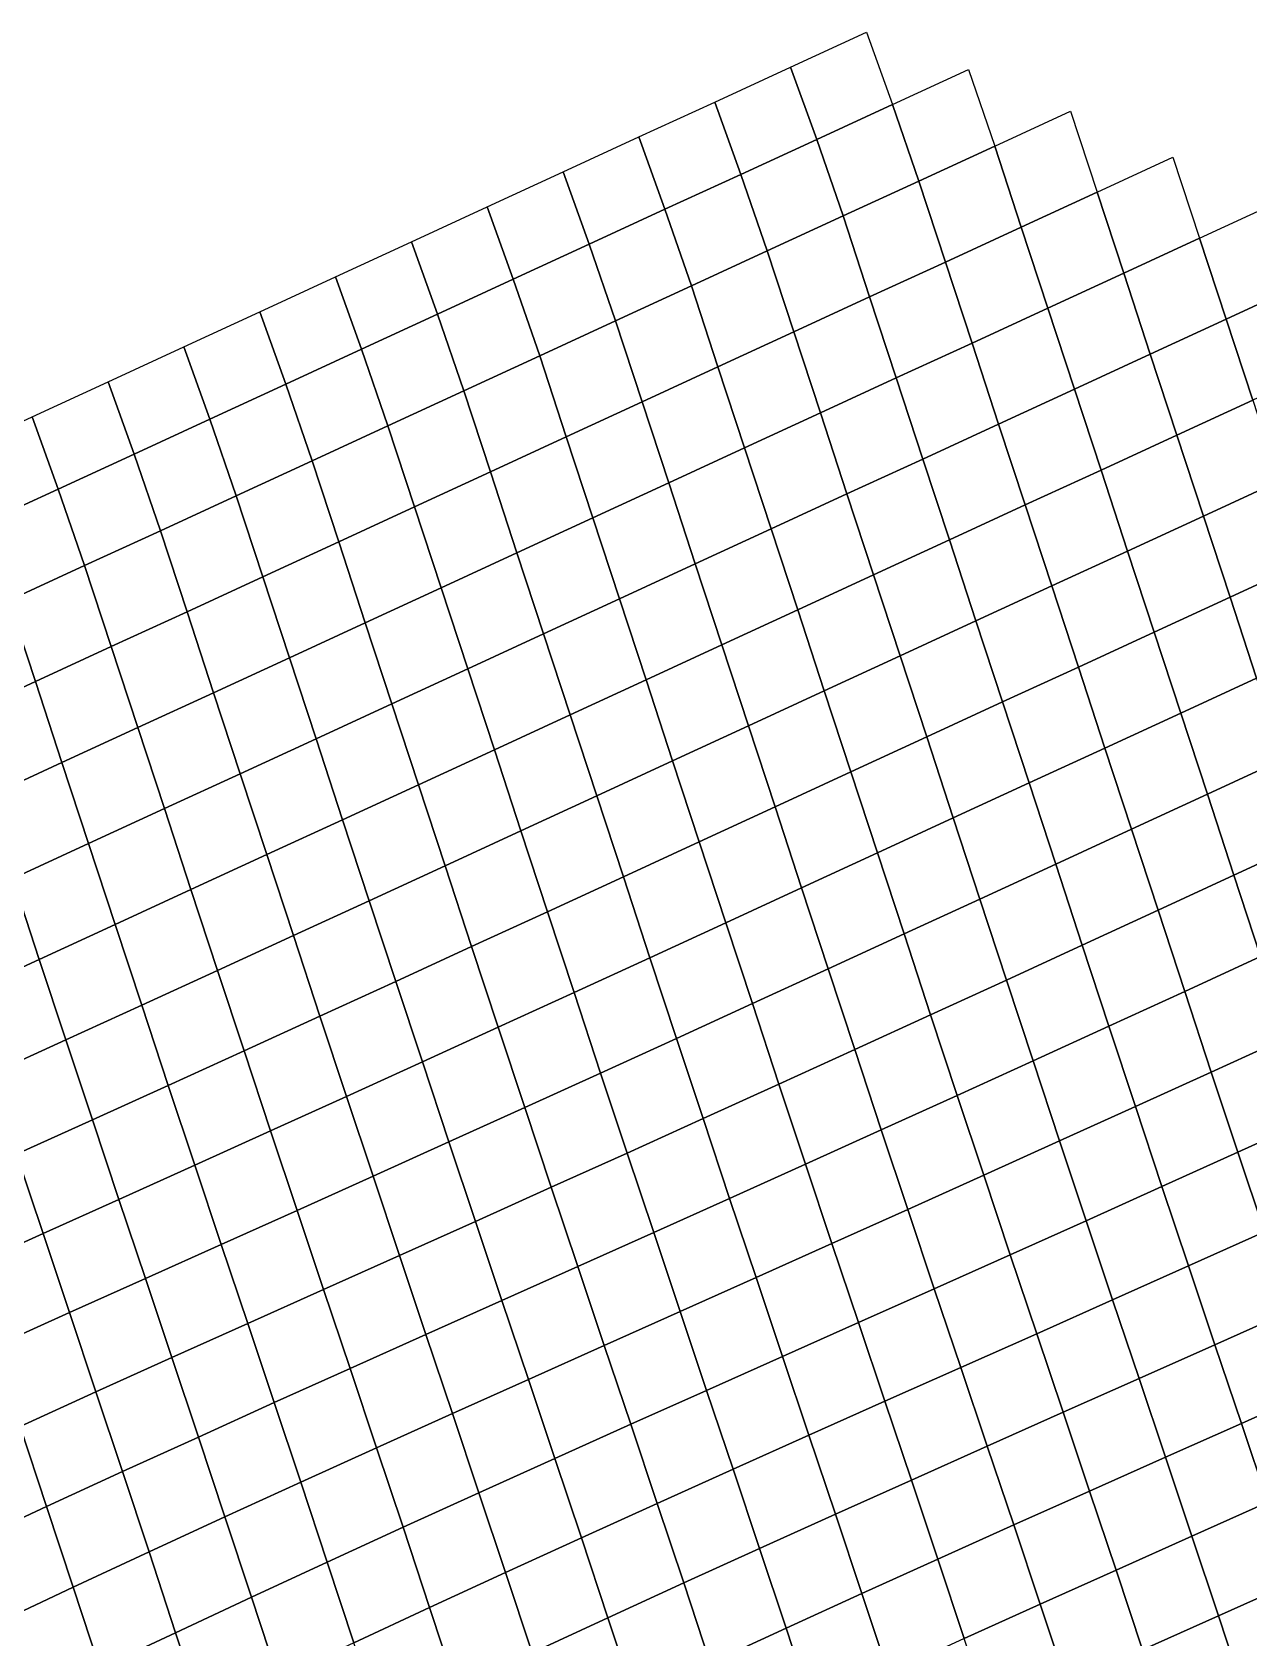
# Model space of a CAD drawing. Header units: metres. Extents: x -3.45 to 6.13, y -4.05 to 5.19.
# Drawn here: x -1.127 to 0.944, y 2.459 to 5.191 of the extents above; entities that cross this region are included whole.
import ezdxf

# ---------------------------------------------------------------- set-up
doc = ezdxf.new("R2010")
doc.units = ezdxf.units.M

msp = doc.modelspace()

# ---------------------------------------------------------------- linework, layer by layer
at = {"layer": 'A1'}
for points in [[(0.16386, 5.13109, -6.95353), (0.2929, 5.19051, -6.94866), (0.33734, 5.06755, -6.89358), (0.2083, 5.00813, -6.89846)], [(0.03483, 5.07157, -6.95851), (0.16386, 5.13109, -6.95353), (0.2083, 5.00813, -6.89846), (0.07927, 4.94861, -6.90344)], [(0.33734, 5.06755, -6.89358), (0.46637, 5.12707, -6.8886), (0.51121, 4.99671, -6.84273), (0.38218, 4.9372, -6.84771)], [(-0.09421, 5.01214, -6.96339), (0.03483, 5.07157, -6.95851), (0.07927, 4.94861, -6.90344), (-0.04977, 4.88918, -6.90831)], [(0.2083, 5.00813, -6.89846), (0.33734, 5.06755, -6.89358), (0.38218, 4.9372, -6.84771), (0.25314, 4.87777, -6.85258)], [(0.51121, 4.99671, -6.84273), (0.64025, 5.05614, -6.83785), (0.68548, 4.91839, -6.80118), (0.55644, 4.85897, -6.80605)], [(-0.22325, 4.95263, -6.96837), (-0.09421, 5.01214, -6.96339), (-0.04977, 4.88918, -6.90831), (-0.17881, 4.82967, -6.9133)], [(0.07927, 4.94861, -6.90344), (0.2083, 5.00813, -6.89846), (0.25314, 4.87777, -6.85258), (0.1241, 4.81826, -6.85757)], [(0.38218, 4.9372, -6.84771), (0.51121, 4.99671, -6.84273), (0.55644, 4.85897, -6.80605), (0.42741, 4.79945, -6.81104)], [(0.68548, 4.91839, -6.80118), (0.81452, 4.97791, -6.7962), (0.85975, 4.84016, -6.75953), (0.73072, 4.78065, -6.76451)], [(-0.35228, 4.8932, -6.97325), (-0.22325, 4.95263, -6.96837), (-0.17881, 4.82967, -6.9133), (-0.30784, 4.77024, -6.91817)], [(-0.04977, 4.88918, -6.90831), (0.07927, 4.94861, -6.90344), (0.1241, 4.81826, -6.85757), (-0.00494, 4.75883, -6.86244)], [(0.25314, 4.87777, -6.85258), (0.38218, 4.9372, -6.84771), (0.42741, 4.79945, -6.81104), (0.29837, 4.74002, -6.81591)], [(0.55644, 4.85897, -6.80605), (0.68548, 4.91839, -6.80118), (0.73072, 4.78065, -6.76451), (0.60168, 4.72122, -6.76938)], [(-0.48132, 4.83369, -6.97823), (-0.35228, 4.8932, -6.97325), (-0.30784, 4.77024, -6.91817), (-0.43688, 4.71073, -6.92315)], [(-0.17881, 4.82967, -6.9133), (-0.04977, 4.88918, -6.90831), (-0.00494, 4.75883, -6.86244), (-0.13397, 4.69932, -6.86742)], [(0.85975, 4.84016, -6.75953), (0.98879, 4.89959, -6.75465), (1.03402, 4.76184, -6.71798), (0.90499, 4.70232, -6.72296)], [(0.1241, 4.81826, -6.85757), (0.25314, 4.87777, -6.85258), (0.29837, 4.74002, -6.81591), (0.16934, 4.68051, -6.82089)], [(0.42741, 4.79945, -6.81104), (0.55644, 4.85897, -6.80605), (0.60168, 4.72122, -6.76938), (0.47264, 4.6617, -6.77436)], [(0.73072, 4.78065, -6.76451), (0.85975, 4.84016, -6.75953), (0.90499, 4.70232, -6.72296), (0.77595, 4.6429, -6.72784)], [(-0.61036, 4.77426, -6.9831), (-0.48132, 4.83369, -6.97823), (-0.43688, 4.71073, -6.92315), (-0.56592, 4.6513, -6.92803)], [(-0.30784, 4.77024, -6.91817), (-0.17881, 4.82967, -6.9133), (-0.13397, 4.69932, -6.86742), (-0.26301, 4.63989, -6.8723)], [(-0.00494, 4.75883, -6.86244), (0.1241, 4.81826, -6.85757), (0.16934, 4.68051, -6.82089), (0.0403, 4.62108, -6.82577)], [(0.29837, 4.74002, -6.81591), (0.42741, 4.79945, -6.81104), (0.47264, 4.6617, -6.77436), (0.3436, 4.60227, -6.77924)], [(0.60168, 4.72122, -6.76938), (0.73072, 4.78065, -6.76451), (0.77595, 4.6429, -6.72784), (0.64691, 4.58338, -6.73282)], [(-0.73939, 4.71474, -6.98809), (-0.61036, 4.77426, -6.9831), (-0.56592, 4.6513, -6.92803), (-0.69495, 4.59178, -6.93301)], [(-0.43688, 4.71073, -6.92315), (-0.30784, 4.77024, -6.91817), (-0.26301, 4.63989, -6.8723), (-0.39204, 4.58037, -6.87728)], [(-0.13397, 4.69932, -6.86742), (-0.00494, 4.75883, -6.86244), (0.0403, 4.62108, -6.82577), (-0.08874, 4.56157, -6.83075)], [(0.90499, 4.70232, -6.72296), (1.03402, 4.76184, -6.71798), (1.07925, 4.62409, -6.68131), (0.95022, 4.56458, -6.68629)], [(0.16934, 4.68051, -6.82089), (0.29837, 4.74002, -6.81591), (0.3436, 4.60227, -6.77924), (0.21457, 4.54276, -6.78422)], [(-0.86843, 4.65532, -6.99296), (-0.73939, 4.71474, -6.98809), (-0.69495, 4.59178, -6.93301), (-0.82399, 4.53236, -6.93789)], [(-0.56592, 4.6513, -6.92803), (-0.43688, 4.71073, -6.92315), (-0.39204, 4.58037, -6.87728), (-0.52108, 4.52094, -6.88216)], [(-0.26301, 4.63989, -6.8723), (-0.13397, 4.69932, -6.86742), (-0.08874, 4.56157, -6.83075), (-0.21777, 4.50214, -6.83563)], [(0.47264, 4.6617, -6.77436), (0.60168, 4.72122, -6.76938), (0.64691, 4.58338, -6.73282), (0.51788, 4.52395, -6.73769)], [(0.77595, 4.6429, -6.72784), (0.90499, 4.70232, -6.72296), (0.95022, 4.56458, -6.68629), (0.82118, 4.50515, -6.69116)], [(0.0403, 4.62108, -6.82577), (0.16934, 4.68051, -6.82089), (0.21457, 4.54276, -6.78422), (0.08553, 4.48333, -6.7891)], [(-0.99746, 4.5958, -6.99794), (-0.86843, 4.65532, -6.99296), (-0.82399, 4.53236, -6.93789), (-0.95302, 4.47284, -6.94287)], [(-0.69495, 4.59178, -6.93301), (-0.56592, 4.6513, -6.92803), (-0.52108, 4.52094, -6.88216), (-0.65011, 4.46143, -6.88714)], [(0.3436, 4.60227, -6.77924), (0.47264, 4.6617, -6.77436), (0.51788, 4.52395, -6.73769), (0.38884, 4.46444, -6.74267)], [(-0.39204, 4.58037, -6.87728), (-0.26301, 4.63989, -6.8723), (-0.21777, 4.50214, -6.83563), (-0.34681, 4.44262, -6.84061)], [(-0.08874, 4.56157, -6.83075), (0.0403, 4.62108, -6.82577), (0.08553, 4.48333, -6.7891), (-0.0435, 4.42382, -6.79408)], [(0.64691, 4.58338, -6.73282), (0.77595, 4.6429, -6.72784), (0.82118, 4.50515, -6.69116), (0.69215, 4.44563, -6.69615)], [(-1.1265, 4.53637, -7.00282), (-0.99746, 4.5958, -6.99794), (-0.95302, 4.47284, -6.94287), (-1.08206, 4.41341, -6.94774)], [(-0.82399, 4.53236, -6.93789), (-0.69495, 4.59178, -6.93301), (-0.65011, 4.46143, -6.88714), (-0.77915, 4.402, -6.89201)], [(0.21457, 4.54276, -6.78422), (0.3436, 4.60227, -6.77924), (0.38884, 4.46444, -6.74267), (0.2598, 4.40501, -6.74755)], [(-0.52108, 4.52094, -6.88216), (-0.39204, 4.58037, -6.87728), (-0.34681, 4.44262, -6.84061), (-0.47585, 4.3832, -6.84548)], [(-0.21777, 4.50214, -6.83563), (-0.08874, 4.56157, -6.83075), (-0.0435, 4.42382, -6.79408), (-0.17254, 4.36439, -6.79895)], [(0.51788, 4.52395, -6.73769), (0.64691, 4.58338, -6.73282), (0.69215, 4.44563, -6.69615), (0.56311, 4.38621, -6.70102)], [(0.82118, 4.50515, -6.69116), (0.95022, 4.56458, -6.68629), (0.99545, 4.42683, -6.64962), (0.86642, 4.3674, -6.65449)], [(-1.25554, 4.47686, -7.0078), (-1.1265, 4.53637, -7.00282), (-1.08206, 4.41341, -6.94774), (-1.2111, 4.3539, -6.95273)], [(0.08553, 4.48333, -6.7891), (0.21457, 4.54276, -6.78422), (0.2598, 4.40501, -6.74755), (0.13077, 4.3455, -6.75253)], [(-0.95302, 4.47284, -6.94287), (-0.82399, 4.53236, -6.93789), (-0.77915, 4.402, -6.89201), (-0.90819, 4.34249, -6.89699)], [(-0.65011, 4.46143, -6.88714), (-0.52108, 4.52094, -6.88216), (-0.47585, 4.3832, -6.84548), (-0.60488, 4.32368, -6.85047)], [(0.38884, 4.46444, -6.74267), (0.51788, 4.52395, -6.73769), (0.56311, 4.38621, -6.70102), (0.43408, 4.32669, -6.706)], [(-0.34681, 4.44262, -6.84061), (-0.21777, 4.50214, -6.83563), (-0.17254, 4.36439, -6.79895), (-0.30158, 4.30488, -6.80394)], [(-0.0435, 4.42382, -6.79408), (0.08553, 4.48333, -6.7891), (0.13077, 4.3455, -6.75253), (0.00173, 4.28607, -6.75741)], [(0.69215, 4.44563, -6.69615), (0.82118, 4.50515, -6.69116), (0.86642, 4.3674, -6.65449), (0.73738, 4.30788, -6.65947)], [(-1.08206, 4.41341, -6.94774), (-0.95302, 4.47284, -6.94287), (-0.90819, 4.34249, -6.89699), (-1.03723, 4.28306, -6.90187)], [(-0.77915, 4.402, -6.89201), (-0.65011, 4.46143, -6.88714), (-0.60488, 4.32368, -6.85047), (-0.73392, 4.26425, -6.85534)], [(0.2598, 4.40501, -6.74755), (0.38884, 4.46444, -6.74267), (0.43408, 4.32669, -6.706), (0.30504, 4.26726, -6.71088)], [(-0.47585, 4.3832, -6.84548), (-0.34681, 4.44262, -6.84061), (-0.30158, 4.30488, -6.80394), (-0.43061, 4.24545, -6.80881)], [(0.56311, 4.38621, -6.70102), (0.69215, 4.44563, -6.69615), (0.73738, 4.30788, -6.65947), (0.60834, 4.24846, -6.66435)], [(0.86642, 4.3674, -6.65449), (0.99545, 4.42683, -6.64962), (1.04069, 4.28908, -6.61294), (0.91165, 4.22956, -6.61793)], [(-1.2111, 4.3539, -6.95273), (-1.08206, 4.41341, -6.94774), (-1.03723, 4.28306, -6.90187), (-1.16626, 4.22355, -6.90685)], [(-0.90819, 4.34249, -6.89699), (-0.77915, 4.402, -6.89201), (-0.73392, 4.26425, -6.85534), (-0.86295, 4.20474, -6.86032)], [(-0.17254, 4.36439, -6.79895), (-0.0435, 4.42382, -6.79408), (0.00173, 4.28607, -6.75741), (-0.1273, 4.22655, -6.76239)], [(0.13077, 4.3455, -6.75253), (0.2598, 4.40501, -6.74755), (0.30504, 4.26726, -6.71088), (0.176, 4.20775, -6.71586)], [(-0.60488, 4.32368, -6.85047), (-0.47585, 4.3832, -6.84548), (-0.43061, 4.24545, -6.80881), (-0.55965, 4.18593, -6.81379)], [(0.43408, 4.32669, -6.706), (0.56311, 4.38621, -6.70102), (0.60834, 4.24846, -6.66435), (0.47931, 4.18894, -6.66933)], [(-0.30158, 4.30488, -6.80394), (-0.17254, 4.36439, -6.79895), (-0.1273, 4.22655, -6.76239), (-0.25634, 4.16713, -6.76726)], [(0.00173, 4.28607, -6.75741), (0.13077, 4.3455, -6.75253), (0.176, 4.20775, -6.71586), (0.04696, 4.14832, -6.72073)], [(0.73738, 4.30788, -6.65947), (0.86642, 4.3674, -6.65449), (0.91165, 4.22956, -6.61793), (0.78261, 4.17014, -6.6228)], [(-1.03723, 4.28306, -6.90187), (-0.90819, 4.34249, -6.89699), (-0.86295, 4.20474, -6.86032), (-0.99199, 4.14531, -6.8652)], [(-0.73392, 4.26425, -6.85534), (-0.60488, 4.32368, -6.85047), (-0.55965, 4.18593, -6.81379), (-0.68869, 4.1265, -6.81867)], [(0.30504, 4.26726, -6.71088), (0.43408, 4.32669, -6.706), (0.47931, 4.18894, -6.66933), (0.35027, 4.12951, -6.67421)], [(-0.43061, 4.24545, -6.80881), (-0.30158, 4.30488, -6.80394), (-0.25634, 4.16713, -6.76726), (-0.38538, 4.10761, -6.77225)], [(0.60834, 4.24846, -6.66435), (0.73738, 4.30788, -6.65947), (0.78261, 4.17014, -6.6228), (0.65358, 4.11062, -6.62778)], [(0.91165, 4.22956, -6.61793), (1.04069, 4.28908, -6.61294), (1.08592, 4.15133, -6.57627), (0.95689, 4.09182, -6.58125)], [(-1.16626, 4.22355, -6.90685), (-1.03723, 4.28306, -6.90187), (-0.99199, 4.14531, -6.8652), (-1.12103, 4.0858, -6.87018)], [(-0.86295, 4.20474, -6.86032), (-0.73392, 4.26425, -6.85534), (-0.68869, 4.1265, -6.81867), (-0.81772, 4.06699, -6.82365)], [(-0.1273, 4.22655, -6.76239), (0.00173, 4.28607, -6.75741), (0.04696, 4.14832, -6.72073), (-0.08207, 4.08881, -6.72572)], [(0.176, 4.20775, -6.71586), (0.30504, 4.26726, -6.71088), (0.35027, 4.12951, -6.67421), (0.22124, 4.07, -6.67919)], [(-0.55965, 4.18593, -6.81379), (-0.43061, 4.24545, -6.80881), (-0.38538, 4.10761, -6.77225), (-0.51442, 4.04818, -6.77712)], [(0.47931, 4.18894, -6.66933), (0.60834, 4.24846, -6.66435), (0.65358, 4.11062, -6.62778), (0.52454, 4.05119, -6.63266)], [(-1.2953, 4.16412, -6.91173), (-1.16626, 4.22355, -6.90685), (-1.12103, 4.0858, -6.87018), (-1.25007, 4.02637, -6.87505)], [(-0.25634, 4.16713, -6.76726), (-0.1273, 4.22655, -6.76239), (-0.08207, 4.08881, -6.72572), (-0.21111, 4.02938, -6.73059)], [(0.04696, 4.14832, -6.72073), (0.176, 4.20775, -6.71586), (0.22124, 4.07, -6.67919), (0.0922, 4.01057, -6.68406)], [(0.78261, 4.17014, -6.6228), (0.91165, 4.22956, -6.61793), (0.95689, 4.09182, -6.58125), (0.82785, 4.03239, -6.58613)], [(-0.99199, 4.14531, -6.8652), (-0.86295, 4.20474, -6.86032), (-0.81772, 4.06699, -6.82365), (-0.94676, 4.00756, -6.82853)], [(-0.68869, 4.1265, -6.81867), (-0.55965, 4.18593, -6.81379), (-0.51442, 4.04818, -6.77712), (-0.64345, 3.98867, -6.7821)], [(0.35027, 4.12951, -6.67421), (0.47931, 4.18894, -6.66933), (0.52454, 4.05119, -6.63266), (0.39551, 3.99168, -6.63764)], [(-0.38538, 4.10761, -6.77225), (-0.25634, 4.16713, -6.76726), (-0.21111, 4.02938, -6.73059), (-0.34014, 3.96986, -6.73557)], [(0.65358, 4.11062, -6.62778), (0.78261, 4.17014, -6.6228), (0.82785, 4.03239, -6.58613), (0.69881, 3.97287, -6.59111)], [(-1.12103, 4.0858, -6.87018), (-0.99199, 4.14531, -6.8652), (-0.94676, 4.00756, -6.82853), (-1.07579, 3.94805, -6.83351)], [(-0.81772, 4.06699, -6.82365), (-0.68869, 4.1265, -6.81867), (-0.64345, 3.98867, -6.7821), (-0.77249, 3.92924, -6.78698)], [(-0.08207, 4.08881, -6.72572), (0.04696, 4.14832, -6.72073), (0.0922, 4.01057, -6.68406), (-0.03684, 3.95106, -6.68904)], [(0.22124, 4.07, -6.67919), (0.35027, 4.12951, -6.67421), (0.39551, 3.99168, -6.63764), (0.26647, 3.93225, -6.64251)], [(-0.51442, 4.04818, -6.77712), (-0.38538, 4.10761, -6.77225), (-0.34014, 3.96986, -6.73557), (-0.46918, 3.91043, -6.74045)], [(0.52454, 4.05119, -6.63266), (0.65358, 4.11062, -6.62778), (0.69881, 3.97287, -6.59111), (0.56977, 3.91344, -6.59599)], [(-1.25007, 4.02637, -6.87505), (-1.12103, 4.0858, -6.87018), (-1.07579, 3.94805, -6.83351), (-1.20483, 3.88862, -6.83838)], [(-0.21111, 4.02938, -6.73059), (-0.08207, 4.08881, -6.72572), (-0.03684, 3.95106, -6.68904), (-0.16588, 3.89163, -6.69392)], [(0.0922, 4.01057, -6.68406), (0.22124, 4.07, -6.67919), (0.26647, 3.93225, -6.64251), (0.13743, 3.87274, -6.6475)], [(0.82785, 4.03239, -6.58613), (0.95689, 4.09182, -6.58125), (1.00212, 3.95407, -6.54458), (0.87309, 3.89455, -6.54956)], [(-0.94676, 4.00756, -6.82853), (-0.81772, 4.06699, -6.82365), (-0.77249, 3.92924, -6.78698), (-0.90152, 3.86973, -6.79196)], [(-0.64345, 3.98867, -6.7821), (-0.51442, 4.04818, -6.77712), (-0.46918, 3.91043, -6.74045), (-0.59822, 3.85092, -6.74543)], [(0.39551, 3.99168, -6.63764), (0.52454, 4.05119, -6.63266), (0.56977, 3.91344, -6.59599), (0.44074, 3.85393, -6.60097)], [(-0.34014, 3.96986, -6.73557), (-0.21111, 4.02938, -6.73059), (-0.16588, 3.89163, -6.69392), (-0.29491, 3.83211, -6.6989)], [(0.69881, 3.97287, -6.59111), (0.82785, 4.03239, -6.58613), (0.87309, 3.89455, -6.54956), (0.74405, 3.83504, -6.55455)], [(-1.07579, 3.94805, -6.83351), (-0.94676, 4.00756, -6.82853), (-0.90152, 3.86973, -6.79196), (-1.03056, 3.8103, -6.79684)], [(-0.77249, 3.92924, -6.78698), (-0.64345, 3.98867, -6.7821), (-0.59822, 3.85092, -6.74543), (-0.72725, 3.79149, -6.75031)], [(-0.03684, 3.95106, -6.68904), (0.0922, 4.01057, -6.68406), (0.13743, 3.87274, -6.6475), (0.0084, 3.81331, -6.65237)], [(0.26647, 3.93225, -6.64251), (0.39551, 3.99168, -6.63764), (0.44074, 3.85393, -6.60097), (0.31171, 3.79442, -6.60595)], [(-0.46918, 3.91043, -6.74045), (-0.34014, 3.96986, -6.73557), (-0.29491, 3.83211, -6.6989), (-0.42395, 3.77269, -6.70378)], [(0.56977, 3.91344, -6.59599), (0.69881, 3.97287, -6.59111), (0.74405, 3.83504, -6.55455), (0.61502, 3.77552, -6.55953)], [(-1.20483, 3.88862, -6.83838), (-1.07579, 3.94805, -6.83351), (-1.03056, 3.8103, -6.79684), (-1.15959, 3.75078, -6.80182)], [(-0.16588, 3.89163, -6.69392), (-0.03684, 3.95106, -6.68904), (0.0084, 3.81331, -6.65237), (-0.12064, 3.75379, -6.65735)], [(0.87309, 3.89455, -6.54956), (1.00212, 3.95407, -6.54458), (1.04737, 3.81606, -6.50823), (0.91834, 3.75646, -6.51332)], [(-0.90152, 3.86973, -6.79196), (-0.77249, 3.92924, -6.78698), (-0.72725, 3.79149, -6.75031), (-0.85629, 3.73198, -6.75529)], [(-0.59822, 3.85092, -6.74543), (-0.46918, 3.91043, -6.74045), (-0.42395, 3.77269, -6.70378), (-0.55298, 3.71317, -6.70876)], [(0.13743, 3.87274, -6.6475), (0.26647, 3.93225, -6.64251), (0.31171, 3.79442, -6.60595), (0.18267, 3.73499, -6.61082)], [(0.44074, 3.85393, -6.60097), (0.56977, 3.91344, -6.59599), (0.61502, 3.77552, -6.55953), (0.48598, 3.71601, -6.56451)], [(-0.29491, 3.83211, -6.6989), (-0.16588, 3.89163, -6.69392), (-0.12064, 3.75379, -6.65735), (-0.24968, 3.69445, -6.66212)], [(0.74405, 3.83504, -6.55455), (0.87309, 3.89455, -6.54956), (0.91834, 3.75646, -6.51332), (0.78931, 3.69686, -6.51841)], [(-1.03056, 3.8103, -6.79684), (-0.90152, 3.86973, -6.79196), (-0.85629, 3.73198, -6.75529), (-0.98533, 3.67255, -6.76016)], [(0.0084, 3.81331, -6.65237), (0.13743, 3.87274, -6.6475), (0.18267, 3.73499, -6.61082), (0.05363, 3.67556, -6.6157)], [(0.31171, 3.79442, -6.60595), (0.44074, 3.85393, -6.60097), (0.48598, 3.71601, -6.56451), (0.35694, 3.65658, -6.56938)], [(-0.72725, 3.79149, -6.75031), (-0.59822, 3.85092, -6.74543), (-0.55298, 3.71317, -6.70876), (-0.68203, 3.65383, -6.71353)], [(-0.42395, 3.77269, -6.70378), (-0.29491, 3.83211, -6.6989), (-0.24968, 3.69445, -6.66212), (-0.37872, 3.63511, -6.66689)], [(0.61502, 3.77552, -6.55953), (0.74405, 3.83504, -6.55455), (0.78931, 3.69686, -6.51841), (0.66027, 3.63743, -6.52328)], [(-1.15959, 3.75078, -6.80182), (-1.03056, 3.8103, -6.79684), (-0.98533, 3.67255, -6.76016), (-1.11438, 3.61329, -6.76482)], [(-0.12064, 3.75379, -6.65735), (0.0084, 3.81331, -6.65237), (0.05363, 3.67556, -6.6157), (-0.07541, 3.61622, -6.62047)], [(0.91834, 3.75646, -6.51332), (1.04737, 3.81606, -6.50823), (1.09264, 3.67762, -6.47241), (0.96359, 3.61837, -6.47707)], [(-0.85629, 3.73198, -6.75529), (-0.72725, 3.79149, -6.75031), (-0.68203, 3.65383, -6.71353), (-0.81107, 3.59457, -6.71819)], [(-0.55298, 3.71317, -6.70876), (-0.42395, 3.77269, -6.70378), (-0.37872, 3.63511, -6.66689), (-0.50777, 3.57577, -6.67166)], [(0.18267, 3.73499, -6.61082), (0.31171, 3.79442, -6.60595), (0.35694, 3.65658, -6.56938), (0.2279, 3.59724, -6.57415)], [(0.48598, 3.71601, -6.56451), (0.61502, 3.77552, -6.55953), (0.66027, 3.63743, -6.52328), (0.53122, 3.57817, -6.52794)], [(-1.28863, 3.69136, -6.80669), (-1.15959, 3.75078, -6.80182), (-1.11438, 3.61329, -6.76482), (-1.24342, 3.55404, -6.76949)], [(-0.24968, 3.69445, -6.66212), (-0.12064, 3.75379, -6.65735), (-0.07541, 3.61622, -6.62047), (-0.20446, 3.55696, -6.62513)], [(0.78931, 3.69686, -6.51841), (0.91834, 3.75646, -6.51332), (0.96359, 3.61837, -6.47707), (0.83455, 3.55902, -6.48184)], [(-0.98533, 3.67255, -6.76016), (-0.85629, 3.73198, -6.75529), (-0.81107, 3.59457, -6.71819), (-0.94012, 3.53532, -6.72285)], [(0.05363, 3.67556, -6.6157), (0.18267, 3.73499, -6.61082), (0.2279, 3.59724, -6.57415), (0.09885, 3.53807, -6.57871)], [(0.35694, 3.65658, -6.56938), (0.48598, 3.71601, -6.56451), (0.53122, 3.57817, -6.52794), (0.40217, 3.519, -6.5325)], [(-0.68203, 3.65383, -6.71353), (-0.55298, 3.71317, -6.70876), (-0.50777, 3.57577, -6.67166), (-0.63683, 3.51668, -6.67611)], [(-0.37872, 3.63511, -6.66689), (-0.24968, 3.69445, -6.66212), (-0.20446, 3.55696, -6.62513), (-0.33352, 3.49788, -6.62958)], [(0.66027, 3.63743, -6.52328), (0.78931, 3.69686, -6.51841), (0.83455, 3.55902, -6.48184), (0.7055, 3.49977, -6.4865)], [(-1.11438, 3.61329, -6.76482), (-0.98533, 3.67255, -6.76016), (-0.94012, 3.53532, -6.72285), (-1.06919, 3.4764, -6.72708)], [(-0.07541, 3.61622, -6.62047), (0.05363, 3.67556, -6.6157), (0.09885, 3.53807, -6.57871), (-0.03021, 3.47898, -6.58315)], [(-0.81107, 3.59457, -6.71819), (-0.68203, 3.65383, -6.71353), (-0.63683, 3.51668, -6.67611), (-0.76589, 3.45777, -6.68034)], [(-0.50777, 3.57577, -6.67166), (-0.37872, 3.63511, -6.66689), (-0.33352, 3.49788, -6.62958), (-0.46258, 3.43888, -6.63392)], [(0.2279, 3.59724, -6.57415), (0.35694, 3.65658, -6.56938), (0.40217, 3.519, -6.5325), (0.27311, 3.46001, -6.53684)], [(0.53122, 3.57817, -6.52794), (0.66027, 3.63743, -6.52328), (0.7055, 3.49977, -6.4865), (0.57643, 3.44094, -6.49063)], [(-1.24342, 3.55404, -6.76949), (-1.11438, 3.61329, -6.76482), (-1.06919, 3.4764, -6.72708), (-1.19826, 3.41758, -6.73121)], [(-0.20446, 3.55696, -6.62513), (-0.07541, 3.61622, -6.62047), (-0.03021, 3.47898, -6.58315), (-0.15928, 3.42007, -6.58739)], [(0.83455, 3.55902, -6.48184), (0.96359, 3.61837, -6.47707), (1.00882, 3.4807, -6.4403), (0.87975, 3.42179, -6.44453)], [(-0.94012, 3.53532, -6.72285), (-0.81107, 3.59457, -6.71819), (-0.76589, 3.45777, -6.68034), (-0.89496, 3.39886, -6.68457)], [(0.09885, 3.53807, -6.57871), (0.2279, 3.59724, -6.57415), (0.27311, 3.46001, -6.53684), (0.14404, 3.40118, -6.54096)], [(0.40217, 3.519, -6.5325), (0.53122, 3.57817, -6.52794), (0.57643, 3.44094, -6.49063), (0.44736, 3.38212, -6.49476)], [(-0.63683, 3.51668, -6.67611), (-0.50777, 3.57577, -6.67166), (-0.46258, 3.43888, -6.63392), (-0.59166, 3.38022, -6.63783)], [(-0.33352, 3.49788, -6.62958), (-0.20446, 3.55696, -6.62513), (-0.15928, 3.42007, -6.58739), (-0.28836, 3.36142, -6.5913)], [(0.7055, 3.49977, -6.4865), (0.83455, 3.55902, -6.48184), (0.87975, 3.42179, -6.44453), (0.75068, 3.36297, -6.44865)], [(-1.06919, 3.4764, -6.72708), (-0.94012, 3.53532, -6.72285), (-0.89496, 3.39886, -6.68457), (-1.02404, 3.34029, -6.68838)], [(-0.03021, 3.47898, -6.58315), (0.09885, 3.53807, -6.57871), (0.14404, 3.40118, -6.54096), (0.01496, 3.34253, -6.54488)], [(-0.76589, 3.45777, -6.68034), (-0.63683, 3.51668, -6.67611), (-0.59166, 3.38022, -6.63783), (-0.72075, 3.32166, -6.64163)], [(-0.46258, 3.43888, -6.63392), (-0.33352, 3.49788, -6.62958), (-0.28836, 3.36142, -6.5913), (-0.41744, 3.30285, -6.5951)], [(0.27311, 3.46001, -6.53684), (0.40217, 3.519, -6.5325), (0.44736, 3.38212, -6.49476), (0.31827, 3.32355, -6.49856)], [(0.57643, 3.44094, -6.49063), (0.7055, 3.49977, -6.4865), (0.75068, 3.36297, -6.44865), (0.62159, 3.30448, -6.45235)], [(-1.19826, 3.41758, -6.73121), (-1.06919, 3.4764, -6.72708), (-1.02404, 3.34029, -6.68838), (-1.15314, 3.28189, -6.69197)], [(-0.15928, 3.42007, -6.58739), (-0.03021, 3.47898, -6.58315), (0.01496, 3.34253, -6.54488), (-0.11413, 3.28404, -6.54857)], [(0.87975, 3.42179, -6.44453), (1.00882, 3.4807, -6.4403), (1.054, 3.3439, -6.40245), (0.92491, 3.28533, -6.40625)], [(-0.89496, 3.39886, -6.68457), (-0.76589, 3.45777, -6.68034), (-0.72075, 3.32166, -6.64163), (-0.84984, 3.26317, -6.64533)], [(0.14404, 3.40118, -6.54096), (0.27311, 3.46001, -6.53684), (0.31827, 3.32355, -6.49856), (0.18918, 3.26515, -6.50215)], [(-0.59166, 3.38022, -6.63783), (-0.46258, 3.43888, -6.63392), (-0.41744, 3.30285, -6.5951), (-0.54654, 3.24454, -6.59859)], [(-0.28836, 3.36142, -6.5913), (-0.15928, 3.42007, -6.58739), (-0.11413, 3.28404, -6.54857), (-0.24324, 3.22582, -6.55195)], [(0.44736, 3.38212, -6.49476), (0.57643, 3.44094, -6.49063), (0.62159, 3.30448, -6.45235), (0.4925, 3.24609, -6.45594)], [(0.75068, 3.36297, -6.44865), (0.87975, 3.42179, -6.44453), (0.92491, 3.28533, -6.40625), (0.79582, 3.22694, -6.40984)], [(-1.02404, 3.34029, -6.68838), (-0.89496, 3.39886, -6.68457), (-0.84984, 3.26317, -6.64533), (-0.97894, 3.20503, -6.6486)], [(0.01496, 3.34253, -6.54488), (0.14404, 3.40118, -6.54096), (0.18918, 3.26515, -6.50215), (0.06008, 3.20684, -6.50564)], [(-0.72075, 3.32166, -6.64163), (-0.59166, 3.38022, -6.63783), (-0.54654, 3.24454, -6.59859), (-0.67565, 3.18649, -6.60175)], [(-0.41744, 3.30285, -6.5951), (-0.28836, 3.36142, -6.5913), (-0.24324, 3.22582, -6.55195), (-0.37234, 3.16759, -6.55533)], [(0.31827, 3.32355, -6.49856), (0.44736, 3.38212, -6.49476), (0.4925, 3.24609, -6.45594), (0.36339, 3.18795, -6.45921)], [(0.62159, 3.30448, -6.45235), (0.75068, 3.36297, -6.44865), (0.79582, 3.22694, -6.40984), (0.66671, 3.16888, -6.41301)], [(-1.15314, 3.28189, -6.69197), (-1.02404, 3.34029, -6.68838), (-0.97894, 3.20503, -6.6486), (-1.10806, 3.14698, -6.65177)], [(-0.11413, 3.28404, -6.54857), (0.01496, 3.34253, -6.54488), (0.06008, 3.20684, -6.50564), (-0.06904, 3.14887, -6.50869)], [(0.92491, 3.28533, -6.40625), (1.054, 3.3439, -6.40245), (1.09914, 3.20796, -6.36353), (0.97003, 3.14982, -6.3668)], [(-0.84984, 3.26317, -6.64533), (-0.72075, 3.32166, -6.64163), (-0.67565, 3.18649, -6.60175), (-0.80476, 3.12835, -6.60502)], [(0.18918, 3.26515, -6.50215), (0.31827, 3.32355, -6.49856), (0.36339, 3.18795, -6.45921), (0.23427, 3.12998, -6.46227)], [(-1.28223, 3.2235, -6.69556), (-1.15314, 3.28189, -6.69197), (-1.10806, 3.14698, -6.65177), (-1.23715, 3.08867, -6.65525)], [(-0.54654, 3.24454, -6.59859), (-0.41744, 3.30285, -6.5951), (-0.37234, 3.16759, -6.55533), (-0.50146, 3.10971, -6.55828)], [(-0.24324, 3.22582, -6.55195), (-0.11413, 3.28404, -6.54857), (-0.06904, 3.14887, -6.50869), (-0.19816, 3.09099, -6.51164)], [(0.4925, 3.24609, -6.45594), (0.62159, 3.30448, -6.45235), (0.66671, 3.16888, -6.41301), (0.53759, 3.11092, -6.41606)], [(0.79582, 3.22694, -6.40984), (0.92491, 3.28533, -6.40625), (0.97003, 3.14982, -6.3668), (0.84091, 3.09194, -6.36975)], [(-0.97894, 3.20503, -6.6486), (-0.84984, 3.26317, -6.64533), (-0.80476, 3.12835, -6.60502), (-0.93388, 3.07047, -6.60797)], [(0.06008, 3.20684, -6.50564), (0.18918, 3.26515, -6.50215), (0.23427, 3.12998, -6.46227), (0.10515, 3.0721, -6.46522)], [(-0.67565, 3.18649, -6.60175), (-0.54654, 3.24454, -6.59859), (-0.50146, 3.10971, -6.55828), (-0.63059, 3.05192, -6.56112)], [(-0.37234, 3.16759, -6.55533), (-0.24324, 3.22582, -6.55195), (-0.19816, 3.09099, -6.51164), (-0.32729, 3.0332, -6.51448)], [(0.36339, 3.18795, -6.45921), (0.4925, 3.24609, -6.45594), (0.53759, 3.11092, -6.41606), (0.40846, 3.05312, -6.4189)], [(0.66671, 3.16888, -6.41301), (0.79582, 3.22694, -6.40984), (0.84091, 3.09194, -6.36975), (0.71177, 3.03432, -6.37237)], [(-1.10806, 3.14698, -6.65177), (-0.97894, 3.20503, -6.6486), (-0.93388, 3.07047, -6.60797), (-1.063, 3.0125, -6.61103)], [(-0.06904, 3.14887, -6.50869), (0.06008, 3.20684, -6.50564), (0.10515, 3.0721, -6.46522), (-0.02398, 3.01439, -6.46795)], [(-0.80476, 3.12835, -6.60502), (-0.67565, 3.18649, -6.60175), (-0.63059, 3.05192, -6.56112), (-0.75971, 2.99404, -6.56407)], [(0.23427, 3.12998, -6.46227), (0.36339, 3.18795, -6.45921), (0.40846, 3.05312, -6.4189), (0.27933, 2.9955, -6.42153)], [(0.53759, 3.11092, -6.41606), (0.66671, 3.16888, -6.41301), (0.71177, 3.03432, -6.37237), (0.58263, 2.97669, -6.375)], [(-1.23715, 3.08867, -6.65525), (-1.10806, 3.14698, -6.65177), (-1.063, 3.0125, -6.61103), (-1.1921, 2.95419, -6.61451)], [(-0.50146, 3.10971, -6.55828), (-0.37234, 3.16759, -6.55533), (-0.32729, 3.0332, -6.51448), (-0.45642, 2.97549, -6.51722)], [(-0.19816, 3.09099, -6.51164), (-0.06904, 3.14887, -6.50869), (-0.02398, 3.01439, -6.46795), (-0.15312, 2.95677, -6.47058)], [(0.84091, 3.09194, -6.36975), (0.97003, 3.14982, -6.3668), (1.01508, 3.01542, -6.32595), (0.88594, 2.95789, -6.32847)], [(-0.93388, 3.07047, -6.60797), (-0.80476, 3.12835, -6.60502), (-0.75971, 2.99404, -6.56407), (-0.88882, 2.93599, -6.56723)], [(0.10515, 3.0721, -6.46522), (0.23427, 3.12998, -6.46227), (0.27933, 2.9955, -6.42153), (0.15019, 2.93796, -6.42405)], [(-0.63059, 3.05192, -6.56112), (-0.50146, 3.10971, -6.55828), (-0.45642, 2.97549, -6.51722), (-0.58554, 2.91761, -6.52017)], [(-0.32729, 3.0332, -6.51448), (-0.19816, 3.09099, -6.51164), (-0.15312, 2.95677, -6.47058), (-0.28224, 2.89897, -6.47343)], [(0.40846, 3.05312, -6.4189), (0.53759, 3.11092, -6.41606), (0.58263, 2.97669, -6.375), (0.45349, 2.91916, -6.37752)], [(0.71177, 3.03432, -6.37237), (0.84091, 3.09194, -6.36975), (0.88594, 2.95789, -6.32847), (0.7568, 2.90035, -6.33099)], [(-1.063, 3.0125, -6.61103), (-0.93388, 3.07047, -6.60797), (-0.88882, 2.93599, -6.56723), (-1.01793, 2.87776, -6.57061)], [(-0.02398, 3.01439, -6.46795), (0.10515, 3.0721, -6.46522), (0.15019, 2.93796, -6.42405), (0.02105, 2.88034, -6.42668)], [(-0.75971, 2.99404, -6.56407), (-0.63059, 3.05192, -6.56112), (-0.58554, 2.91761, -6.52017), (-0.71465, 2.85947, -6.52344)], [(-0.45642, 2.97549, -6.51722), (-0.32729, 3.0332, -6.51448), (-0.28224, 2.89897, -6.47343), (-0.41137, 2.84109, -6.47637)], [(0.27933, 2.9955, -6.42153), (0.40846, 3.05312, -6.4189), (0.45349, 2.91916, -6.37752), (0.32435, 2.86171, -6.37994)], [(0.58263, 2.97669, -6.375), (0.71177, 3.03432, -6.37237), (0.7568, 2.90035, -6.33099), (0.62765, 2.84299, -6.3333)], [(-1.1921, 2.95419, -6.61451), (-1.063, 3.0125, -6.61103), (-1.01793, 2.87776, -6.57061), (-1.147, 2.81893, -6.57474)], [(-0.15312, 2.95677, -6.47058), (-0.02398, 3.01439, -6.46795), (0.02105, 2.88034, -6.42668), (-0.10808, 2.82263, -6.42942)], [(0.88594, 2.95789, -6.32847), (1.01508, 3.01542, -6.32595), (1.06011, 2.88154, -6.28447), (0.93097, 2.82401, -6.28699)], [(-0.88882, 2.93599, -6.56723), (-0.75971, 2.99404, -6.56407), (-0.71465, 2.85947, -6.52344), (-0.84374, 2.80099, -6.52714)], [(0.15019, 2.93796, -6.42405), (0.27933, 2.9955, -6.42153), (0.32435, 2.86171, -6.37994), (0.19521, 2.80408, -6.38257)], [(-0.58554, 2.91761, -6.52017), (-0.45642, 2.97549, -6.51722), (-0.41137, 2.84109, -6.47637), (-0.54047, 2.78287, -6.47975)], [(-0.28224, 2.89897, -6.47343), (-0.15312, 2.95677, -6.47058), (-0.10808, 2.82263, -6.42942), (-0.23719, 2.76467, -6.43247)], [(0.45349, 2.91916, -6.37752), (0.58263, 2.97669, -6.375), (0.62765, 2.84299, -6.3333), (0.49851, 2.78545, -6.33582)], [(0.7568, 2.90035, -6.33099), (0.88594, 2.95789, -6.32847), (0.93097, 2.82401, -6.28699), (0.80182, 2.76656, -6.2894)], [(-1.01793, 2.87776, -6.57061), (-0.88882, 2.93599, -6.56723), (-0.84374, 2.80099, -6.52714), (-0.9728, 2.74208, -6.53137)], [(0.02105, 2.88034, -6.42668), (0.15019, 2.93796, -6.42405), (0.19521, 2.80408, -6.38257), (0.06609, 2.74629, -6.38541)], [(-0.71465, 2.85947, -6.52344), (-0.58554, 2.91761, -6.52017), (-0.54047, 2.78287, -6.47975), (-0.66955, 2.7243, -6.48356)], [(-0.41137, 2.84109, -6.47637), (-0.28224, 2.89897, -6.47343), (-0.23719, 2.76467, -6.43247), (-0.36629, 2.70627, -6.43606)], [(0.32435, 2.86171, -6.37994), (0.45349, 2.91916, -6.37752), (0.49851, 2.78545, -6.33582), (0.36938, 2.72774, -6.33856)], [(0.62765, 2.84299, -6.3333), (0.7568, 2.90035, -6.33099), (0.80182, 2.76656, -6.2894), (0.67268, 2.70911, -6.29182)], [(-1.147, 2.81893, -6.57474), (-1.01793, 2.87776, -6.57061), (-0.9728, 2.74208, -6.53137), (-1.10184, 2.68265, -6.53625)], [(-0.10808, 2.82263, -6.42942), (0.02105, 2.88034, -6.42668), (0.06609, 2.74629, -6.38541), (-0.06302, 2.68815, -6.38868)], [(0.93097, 2.82401, -6.28699), (1.06011, 2.88154, -6.28447), (1.10513, 2.74767, -6.24298), (0.976, 2.68996, -6.24571)], [(-0.84374, 2.80099, -6.52714), (-0.71465, 2.85947, -6.52344), (-0.66955, 2.7243, -6.48356), (-0.79861, 2.66513, -6.48811)], [(-0.54047, 2.78287, -6.47975), (-0.41137, 2.84109, -6.47637), (-0.36629, 2.70627, -6.43606), (-0.49536, 2.64744, -6.44019)], [(0.19521, 2.80408, -6.38257), (0.32435, 2.86171, -6.37994), (0.36938, 2.72774, -6.33856), (0.24026, 2.66986, -6.34151)], [(0.49851, 2.78545, -6.33582), (0.62765, 2.84299, -6.3333), (0.67268, 2.70911, -6.29182), (0.54355, 2.6514, -6.29455)], [(-1.27605, 2.75976, -6.57929), (-1.147, 2.81893, -6.57474), (-1.10184, 2.68265, -6.53625), (-1.23086, 2.62279, -6.54166)], [(-0.23719, 2.76467, -6.43247), (-0.10808, 2.82263, -6.42942), (-0.06302, 2.68815, -6.38868), (-0.1921, 2.62958, -6.39248)], [(0.80182, 2.76656, -6.2894), (0.93097, 2.82401, -6.28699), (0.976, 2.68996, -6.24571), (0.84687, 2.63233, -6.24834)], [(-0.9728, 2.74208, -6.53137), (-0.84374, 2.80099, -6.52714), (-0.79861, 2.66513, -6.48811), (-0.92764, 2.60553, -6.4932)], [(0.06609, 2.74629, -6.38541), (0.19521, 2.80408, -6.38257), (0.24026, 2.66986, -6.34151), (0.11116, 2.61155, -6.34499)], [(-0.66955, 2.7243, -6.48356), (-0.54047, 2.78287, -6.47975), (-0.49536, 2.64744, -6.44019), (-0.6244, 2.5881, -6.44496)], [(-0.36629, 2.70627, -6.43606), (-0.23719, 2.76467, -6.43247), (-0.1921, 2.62958, -6.39248), (-0.32116, 2.5705, -6.39693)], [(0.36938, 2.72774, -6.33856), (0.49851, 2.78545, -6.33582), (0.54355, 2.6514, -6.29455), (0.41443, 2.59335, -6.29771)], [(0.67268, 2.70911, -6.29182), (0.80182, 2.76656, -6.2894), (0.84687, 2.63233, -6.24834), (0.71773, 2.57463, -6.25108)], [(-1.10184, 2.68265, -6.53625), (-0.9728, 2.74208, -6.53137), (-0.92764, 2.60553, -6.4932), (-1.05664, 2.5455, -6.49882)], [(-0.06302, 2.68815, -6.38868), (0.06609, 2.74629, -6.38541), (0.11116, 2.61155, -6.34499), (-0.01791, 2.55272, -6.34912)], [(-0.79861, 2.66513, -6.48811), (-0.66955, 2.7243, -6.48356), (-0.6244, 2.5881, -6.44496), (-0.75342, 2.52833, -6.45026)], [(-0.49536, 2.64744, -6.44019), (-0.36629, 2.70627, -6.43606), (-0.32116, 2.5705, -6.39693), (-0.4502, 2.51098, -6.40191)], [(0.24026, 2.66986, -6.34151), (0.36938, 2.72774, -6.33856), (0.41443, 2.59335, -6.29771), (0.28534, 2.53486, -6.30141)], [(0.54355, 2.6514, -6.29455), (0.67268, 2.70911, -6.29182), (0.71773, 2.57463, -6.25108), (0.58862, 2.51657, -6.25424)], [(-1.23086, 2.62279, -6.54166), (-1.10184, 2.68265, -6.53625), (-1.05664, 2.5455, -6.49882), (-1.18563, 2.48513, -6.50488)], [(-0.1921, 2.62958, -6.39248), (-0.06302, 2.68815, -6.38868), (-0.01791, 2.55272, -6.34912), (-0.14696, 2.49355, -6.35367)], [(0.84687, 2.63233, -6.24834), (0.976, 2.68996, -6.24571), (1.0211, 2.5547, -6.20594), (0.89198, 2.49673, -6.209)], [(-0.92764, 2.60553, -6.4932), (-0.79861, 2.66513, -6.48811), (-0.75342, 2.52833, -6.45026), (-0.88242, 2.46813, -6.4561)], [(0.11116, 2.61155, -6.34499), (0.24026, 2.66986, -6.34151), (0.28534, 2.53486, -6.30141), (0.15628, 2.47586, -6.30575)], [(0.41443, 2.59335, -6.29771), (0.54355, 2.6514, -6.29455), (0.58862, 2.51657, -6.25424), (0.45953, 2.45809, -6.25794)], [(-0.6244, 2.5881, -6.44496), (-0.49536, 2.64744, -6.44019), (-0.4502, 2.51098, -6.40191), (-0.57921, 2.45104, -6.40743)], [(-0.32116, 2.5705, -6.39693), (-0.1921, 2.62958, -6.39248), (-0.14696, 2.49355, -6.35367), (-0.27598, 2.43378, -6.35898)], [(0.71773, 2.57463, -6.25108), (0.84687, 2.63233, -6.24834), (0.89198, 2.49673, -6.209), (0.76286, 2.43885, -6.21194)], [(-1.05664, 2.5455, -6.49882), (-0.92764, 2.60553, -6.4932), (-0.88242, 2.46813, -6.4561), (-1.0114, 2.40767, -6.46226)], [(-0.01791, 2.55272, -6.34912), (0.11116, 2.61155, -6.34499), (0.15628, 2.47586, -6.30575), (0.02724, 2.41644, -6.31063)], [(-0.75342, 2.52833, -6.45026), (-0.6244, 2.5881, -6.44496), (-0.57921, 2.45104, -6.40743), (-0.7082, 2.39075, -6.41338)], [(-0.4502, 2.51098, -6.40191), (-0.32116, 2.5705, -6.39693), (-0.27598, 2.43378, -6.35898), (-0.40499, 2.37366, -6.36471)], [(0.28534, 2.53486, -6.30141), (0.41443, 2.59335, -6.29771), (0.45953, 2.45809, -6.25794), (0.33048, 2.39892, -6.26249)], [(0.58862, 2.51657, -6.25424), (0.71773, 2.57463, -6.25108), (0.76286, 2.43885, -6.21194), (0.63376, 2.38063, -6.21532)], [(-1.18563, 2.48513, -6.50488), (-1.05664, 2.5455, -6.49882), (-1.0114, 2.40767, -6.46226), (-1.14037, 2.34695, -6.46874)], [(-0.14696, 2.49355, -6.35367), (-0.01791, 2.55272, -6.34912), (0.02724, 2.41644, -6.31063), (-0.10177, 2.35658, -6.31604)], [(0.89198, 2.49673, -6.209), (1.0211, 2.5547, -6.20594), (1.06629, 2.41773, -6.1683), (0.9372, 2.35933, -6.17189)], [(-0.88242, 2.46813, -6.4561), (-0.75342, 2.52833, -6.45026), (-0.7082, 2.39075, -6.41338), (-0.83717, 2.33012, -6.41975)], [(0.15628, 2.47586, -6.30575), (0.28534, 2.53486, -6.30141), (0.33048, 2.39892, -6.26249), (0.20145, 2.33932, -6.26758)], [(0.45953, 2.45809, -6.25794), (0.58862, 2.51657, -6.25424), (0.63376, 2.38063, -6.21532), (0.50469, 2.32172, -6.21955)], [(-0.57921, 2.45104, -6.40743), (-0.4502, 2.51098, -6.40191), (-0.40499, 2.37366, -6.36471), (-0.53397, 2.31329, -6.37076)], [(-0.27598, 2.43378, -6.35898), (-0.14696, 2.49355, -6.35367), (-0.10177, 2.35658, -6.31604), (-0.23076, 2.29629, -6.32198)], [(0.76286, 2.43885, -6.21194), (0.89198, 2.49673, -6.209), (0.9372, 2.35933, -6.17189), (0.80808, 2.30145, -6.17484)], [(-1.0114, 2.40767, -6.46226), (-0.88242, 2.46813, -6.4561), (-0.83717, 2.33012, -6.41975), (-0.96614, 2.2694, -6.42623)], [(0.02724, 2.41644, -6.31063), (0.15628, 2.47586, -6.30575), (0.20145, 2.33932, -6.26758), (0.07244, 2.27929, -6.27321)]]:
    msp.add_3dface(points, dxfattribs=at)

doc.saveas('drawing.dxf')
